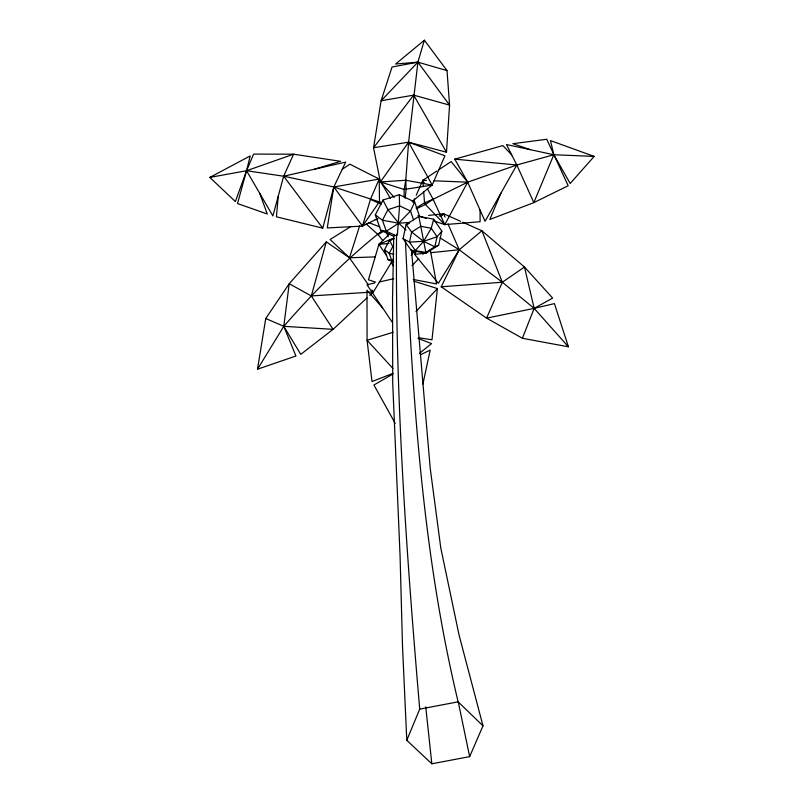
<?xml version="1.0" encoding="UTF-8"?>
<svg xmlns="http://www.w3.org/2000/svg" width="804" height="804" viewBox="0 0 804 804"><rect width="100%" height="100%" fill="white"/><g stroke="black" fill="none" stroke-linecap="round" stroke-linejoin="round"><path stroke-width="1.21" d="M396.563 234.225C395.045 392.804 406.181 551.232 419.718 709.128L406.784 740.293L431.828 763.8L469.647 756.634L482.993 725.831L459.094 635.2L440.823 548.167L430.22 468.38L411.487 249.622M404.08 196.96L404.161 189.473L405.769 180.267L408.603 142.187L417.909 62.149L424.381 40.2L447.024 70.611L449.567 105.123L446.491 152.227L408.603 142.187L373.548 147.745L380.392 181.955L394.201 197.342M393.769 234.728L392.533 298.676L392.724 383.166L400.06 555.675L402.513 646.305L406.784 740.293M278.305 195.985L276.395 216.809L322.746 228.165L333.821 186.95L345.7 162.096L283.671 176.217L246.557 170.739L209.834 177.413L235.371 201.543L246.557 170.739L253.612 154.107L293.571 154.187L340.625 161.323L314.575 169.182M413.879 281.169L437.406 288.566L431.989 339.791L418.381 337.7M397.347 235.1L399.568 205.864L399.317 194.699L382.965 200.075L375.297 214.869L380.744 230.306L393.829 236.396M405.115 198.276L406.141 189.583L405.769 180.267L380.392 181.955L408.603 142.187L444.934 155.805L432.19 185.051L412.422 201.261M382.553 230.346C346.434 258.838 314.073 291.691 283.792 326.313L300.776 354.353L333.077 329.338L311.319 295.932L289.209 283.712L265.742 318.515L283.792 326.313L295.932 356.011L257.521 369.207L283.792 326.313L289.209 283.712L326.293 241.883L349.459 257.782L368.463 284.948M390.422 198.487L379.217 179.051L333.821 186.95L327.248 227.934L362.463 226.105L377.9 218.507M257.521 369.207L265.742 318.515M422.914 384.061L430.19 350.112L420.371 354.795M447.999 223.874L459.225 249.753L441.215 286.787L486.591 318.133L534.168 308.384L552.639 298.083L524.479 267.018L481.897 230.768L459.225 249.753L438.351 283.299L414.562 254.335L415.326 250.788M403.045 238.667L406.141 224.537L418.844 216.427L433.668 219.18L441.838 231.14L438.632 245.21L425.999 253.21L411.286 250.516L403.045 238.667L409.457 242.104L415.316 250.546L425.808 252.466L434.813 246.768L438.632 245.21M433.668 219.18L431.266 228.246L423.618 241.321L415.316 250.546L411.286 250.516M326.293 241.883L311.319 295.932L373.388 291.993L392.623 260.416M389.468 234.085L378.925 244.295L368.443 279.812L375.609 282.144M209.834 177.413L250.215 155.916L246.557 170.739L272.888 215.954L283.671 176.217L333.821 186.95L362.463 226.105L370.453 199.362L379.217 179.051L349.84 164.187L342.243 169.312M375.408 256.888L349.459 257.782L359.679 225.773M462.752 222.256L481.897 230.768L502.329 282.234L486.591 318.133L522.389 338.283L534.168 308.384L524.479 267.018L502.329 282.234L441.215 286.787M500.882 193.241L489.807 219.492L533.836 202.628L568.177 185.734L546.77 139.253L512.892 143.695L530.258 149.665M413.216 202.206L414.723 198.749M416.231 195.302L422.773 180.347L436.974 170.961M393.558 262.164L388.051 259.622L384.533 249.682L389.528 240.175L394.231 238.637M411.286 255.511L413.517 251.31L411.668 252.898M434.311 221.11L444.793 224.607L467.677 182.176L516.811 164.991L553.815 154.73L594.166 156.418L570.177 183.483L553.815 154.73L550.459 140.589L594.166 156.418M424.482 253.32L414.562 254.335L416.442 251.109M362.463 226.105L379.498 201.693L379.217 179.051M441.838 231.14L437.095 236.738L434.813 246.768L423.618 241.321L411.668 232.054L406.141 224.537L409.176 223.512M441.185 216.407L443.597 213.743L460.501 221.251M415.99 311.5L437.406 288.566M447.024 70.611L417.909 62.149L381.106 100.751L373.548 147.745L413.668 95.133L449.567 105.123L417.909 62.149L395.638 64.019L424.381 40.2M411.98 265.652L418.773 258.607M423.015 254.205L424.713 252.446M366.976 297.932L333.077 329.338L283.792 326.313M369.719 295.39L373.388 291.993L371.981 289.983M419.437 353.398L431.577 343.599L418.06 338.424M433.999 180.799L467.677 182.176L454.813 159.162L516.811 164.991L533.836 202.628L553.815 154.73L506.46 144.549L516.811 164.991L485.053 221.311L467.677 182.176L433.125 199.271L425.396 204.467L416.492 208.779M439.004 169.614L451.175 161.574L467.677 182.176M393.699 259.129L391.699 260.395L388.051 259.622M351.087 226.396L330.102 239.502L349.459 257.782M416.09 207.995L424.552 202.779L433.125 199.271L444.793 224.607L480.109 221.723L480.068 210.075M366.162 223.944L378.081 234.607L383.739 231.18M393.086 373.93L373.92 384.995L395.196 423.366M439.185 216.105L443.597 213.743L445.064 217.12M386.493 255.571L378.925 244.295L393.528 238.215M392.814 373.438L372.011 381.558L367.076 340.283L366.996 290.244L382.644 307.972M393.246 332.223L367.076 340.283L392.935 368.453M454.813 159.162L502.832 145.574L511.696 154.891M440.049 237.894L459.225 249.753L502.329 282.234L534.168 308.384L554.428 303.59L568.418 346.795L522.389 338.283M374.614 283.028L366.986 284.747L392.422 322.474M379.217 281.993L393.699 278.727M419.718 709.128L458.129 701.832L482.993 725.831M417.909 62.149L392.04 67.003L381.106 100.751L413.668 95.133L446.491 152.227M408.603 142.187L432.19 185.051L404.161 189.473L380.392 181.955M391.88 239.873L389.528 240.175L392.754 246.587L389.206 253.33L391.699 260.395L393.719 261.32M428.632 215.422L443.597 213.743M430.693 252.687L459.225 249.753M378.925 244.295L388.905 243.451M409.497 222.406L398.694 223.221L382.443 220.216L375.297 214.869M375.257 219.532L377.749 219.472M423.266 186.578L422.773 180.347L426.512 180.498M412.331 201.683L414.663 201.945L419.577 216.346M380.744 230.306L386.312 231.22L396.121 235.783M405.769 180.267L432.19 185.051M393.88 254.225L389.206 253.33L384.533 249.682M413.216 279.45L436.552 283.933L430.261 249.612M333.821 186.95L381.779 202.708M381.227 204.266L370.453 199.362M418.01 215.663L426.16 218.386M368.403 222.487L379.789 226.889M399.317 194.699L414.663 201.945L410.502 211.01L398.694 223.221L386.312 231.22L382.443 220.216L387.92 209.693L399.568 205.864L410.502 211.01L413.537 219.844M406.03 229.974L398.694 223.221L387.92 209.693L382.965 200.075M444.793 224.607L425.396 204.467L424.552 202.779L423.658 191.563M534.168 308.384L568.418 346.795M378.081 234.607L382.744 240.496M322.746 228.165L283.671 176.217L293.571 154.187L246.557 170.739L237.502 203.553L267.26 213.985L259.762 193.412M391.307 262.747L393.367 265.822M422.773 180.347L424.492 183.503M427.376 188.759L433.125 199.271M386.453 232.316L388.121 236.868M425.999 253.21L418.844 216.427M413.718 250.697L414.562 254.335M458.129 701.832C421.849 550.7 412.563 395.126 405.417 240.396M458.25 701.852L469.647 756.634M425.748 706.857L431.828 763.8M411.668 232.054L409.457 242.104L423.618 241.321L437.095 236.738L431.266 228.246L420.713 226.296L411.668 232.054"/></g></svg>
